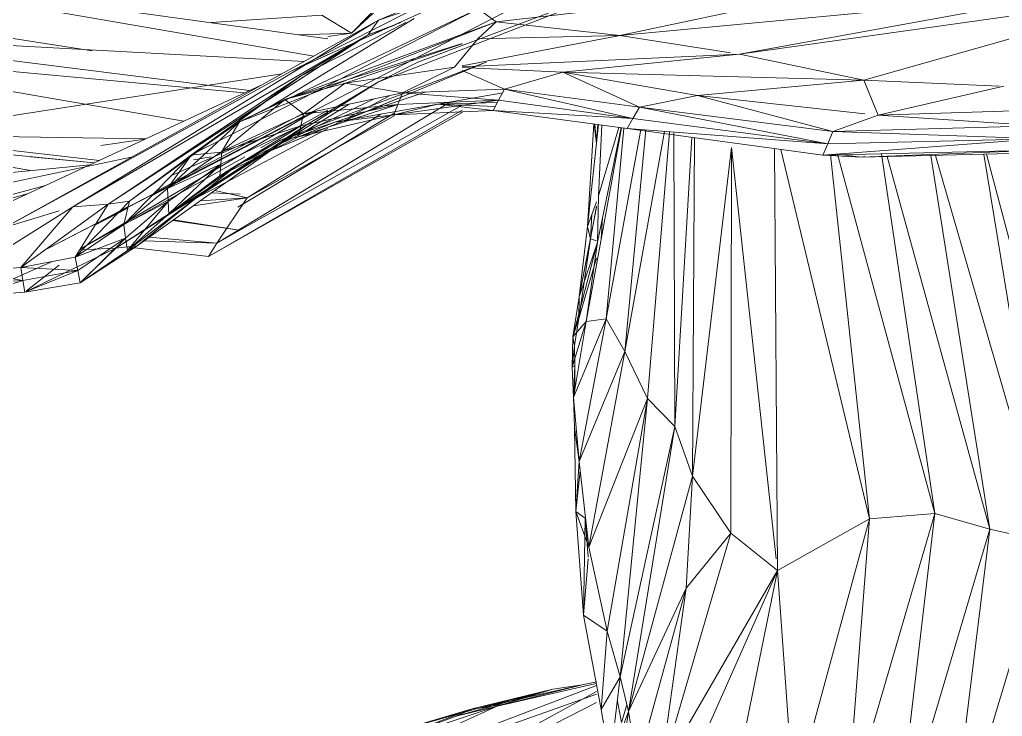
# Model space of a CAD drawing. Header units: millimetres. Extents: x -8546 to 211781, y -3000 to 31870.
# Drawn here: x -4298.7 to -4231.9, y 2492.6 to 2539.9 of the extents above; entities that cross this region are included whole.
import ezdxf

# ---------------------------------------------------------------- set-up
doc = ezdxf.new("R2010")
doc.units = ezdxf.units.MM
doc.layers.add('G-IMPT', color=8, linetype='Continuous', lineweight=9)
doc.layers.add('I-FURN', color=30, linetype='Continuous', lineweight=9)

# ---------------------------------------------------------------- blocks, each defined once
blk = doc.blocks.new('Artificial banana plant 1500mm - Family 4__C1-728657-Begane grond')
at = {"layer": 'G-IMPT'}
for p, q in [((136.592, -117.837), (164.682, -88.847)), ((136.592, -117.837), (164.682, -88.847)), ((136.592, -117.837), (166.852, -89.773)), ((136.592, -117.837), (166.852, -89.773)), ((132.432, -120.455), (168.612, -104.173)), ((138.422, -116.965), (168.612, -104.173)), ((138.422, -116.965), (168.612, -104.173)), ((132.432, -120.455), (161.852, -105.54)), ((132.432, -120.455), (161.852, -105.54)), ((138.422, -116.965), (165.892, -107.53)), ((138.422, -116.965), (165.892, -107.53)), ((115.942, -132.5), (162.422, -108.413)), ((115.942, -132.5), (162.422, -108.413)), ((138.422, -121.147), (166.292, -110.317)), ((138.422, -121.147), (166.292, -110.317)), ((141.102, -119.815), (166.292, -110.317)), ((94.642, -112.648), (134.973, -118.243)), ((94.642, -112.648), (134.973, -118.243)), ((94.642, -112.648), (134.029, -119.406)), ((94.642, -112.648), (134.029, -119.406)), ((146.422, -117.067), (174.042, -113.925)), ((146.422, -117.067), (174.042, -113.925)), ((154.812, -118.007), (174.042, -113.925)), ((154.812, -118.007), (174.042, -113.925)), ((95.734, -115.438), (118.958, -119.043)), ((154.812, -118.007), (186.183, -115.058)), ((154.812, -118.007), (186.183, -115.058)), ((162.952, -119.285), (186.183, -115.058)), ((162.952, -119.285), (186.183, -115.058)), ((162.952, -119.285), (192.152, -115.156)), ((162.952, -119.285), (192.152, -115.156)), ((171.402, -121.041), (192.152, -115.156)), ((171.402, -121.041), (192.152, -115.156)), ((125.712, -126.131), (145.192, -116.193)), ((125.712, -126.131), (145.192, -116.193)), ((128.962, -123.882), (145.192, -116.193)), ((128.962, -123.882), (145.192, -116.193)), ((145.192, -116.193), (146.422, -117.067)), ((145.192, -116.193), (146.422, -117.067)), ((127.079, -117.133), (134.572, -116.624)), ((127.079, -117.133), (134.572, -116.624)), ((130.775, -123.023), (140.842, -116.842)), ((130.775, -123.023), (140.842, -116.842)), ((134.572, -116.624), (136.592, -117.837)), ((134.572, -116.624), (136.592, -117.837)), ((113.072, -131.047), (138.422, -116.965)), ((113.072, -131.047), (138.422, -116.965)), ((117.642, -129.661), (138.147, -117.133)), ((117.642, -129.661), (138.147, -117.133)), ((128.962, -123.882), (146.422, -117.067)), ((128.962, -123.882), (146.422, -117.067)), ((132.062, -122.368), (146.422, -117.067)), ((132.062, -122.368), (146.422, -117.067)), ((133.122, -120.771), (140.268, -117.133)), ((133.122, -120.771), (140.268, -117.133)), ((137.118, -118.346), (139.211, -117.404)), ((138.422, -116.965), (137.712, -117.958)), ((138.422, -116.965), (137.712, -117.958)), ((137.712, -117.958), (139.941, -117.133)), ((137.712, -117.958), (139.941, -117.133)), ((137.712, -117.958), (139.536, -117.307)), ((137.712, -117.958), (139.536, -117.307)), ((146.422, -117.067), (145.162, -118.223)), ((146.422, -117.067), (145.162, -118.223)), ((146.422, -117.067), (154.812, -118.007)), ((146.422, -117.067), (154.812, -118.007)), ((99.442, -117.926), (133.378, -119.768)), ((99.442, -117.926), (133.378, -119.768)), ((99.442, -117.926), (129.646, -121.752)), ((99.442, -117.926), (129.646, -121.752)), ((117.642, -129.661), (137.712, -117.958)), ((117.642, -129.661), (137.712, -117.958)), ((120.042, -129.474), (137.712, -117.958)), ((131.983, -121.692), (137.712, -117.958)), ((132.984, -117.967), (136.592, -117.837)), ((132.984, -117.967), (136.592, -117.837)), ((137.712, -117.958), (133.122, -120.771)), ((137.712, -117.958), (133.122, -120.771)), ((134.973, -118.065), (136.592, -117.837)), ((134.973, -118.065), (136.592, -117.837)), ((143.582, -120.162), (145.162, -118.223)), ((143.582, -120.162), (145.162, -118.223)), ((144.1, -120.062), (154.812, -118.007)), ((144.1, -120.062), (154.812, -118.007)), ((145.162, -118.223), (154.812, -118.007)), ((145.162, -118.223), (154.812, -118.007)), ((154.812, -118.007), (162.354, -119.191)), ((154.812, -118.007), (162.354, -119.191)), ((95.902, -118.8), (129.294, -121.916)), ((95.902, -118.8), (129.294, -121.916)), ((95.902, -118.8), (125.194, -123.826)), ((95.902, -118.8), (125.194, -123.826)), ((132.062, -122.368), (144.1, -118.559)), ((132.062, -122.368), (144.1, -118.559)), ((136.152, -121.244), (144.1, -118.579)), ((136.152, -121.244), (144.1, -118.579)), ((132.432, -120.455), (134.973, -119.311)), ((144.1, -120.138), (162.952, -119.285)), ((144.1, -120.138), (162.952, -119.285)), ((150.952, -120.512), (162.952, -119.285)), ((150.952, -120.512), (162.952, -119.285)), ((162.952, -119.285), (171.402, -121.041)), ((162.952, -119.285), (171.402, -121.041)), ((128.932, -126.73), (145.742, -119.83)), ((131.752, -125.133), (145.742, -119.83)), ((131.752, -125.133), (145.742, -119.83)), ((136.152, -121.244), (143.582, -120.162)), ((136.152, -121.244), (143.582, -120.162)), ((141.102, -119.815), (138.422, -121.147)), ((141.102, -119.815), (138.422, -121.147)), ((140.052, -121.915), (143.582, -120.162)), ((140.052, -121.915), (143.582, -120.162)), ((144.1, -120.186), (150.952, -120.512)), ((144.1, -120.186), (150.952, -120.512)), ((108.879, -124.185), (131.849, -120.616)), ((113.072, -131.047), (132.432, -120.455)), ((120.042, -129.474), (133.122, -120.771)), ((120.042, -129.474), (133.122, -120.771)), ((121.492, -129.28), (133.122, -120.771)), ((121.492, -129.28), (133.122, -120.771)), ((125.712, -126.131), (133.122, -120.771)), ((125.712, -126.131), (133.122, -120.771)), ((146.992, -121.667), (144.1, -120.39)), ((146.992, -121.667), (144.1, -120.39)), ((146.992, -121.667), (150.952, -120.512)), ((146.992, -121.667), (150.952, -120.512)), ((156.162, -122.88), (150.952, -120.512)), ((156.162, -122.88), (150.952, -120.512)), ((150.952, -120.512), (160.102, -122.086)), ((150.952, -120.512), (160.102, -122.086)), ((150.952, -120.512), (171.402, -121.041)), ((150.952, -120.512), (171.402, -121.041)), ((104.952, -133.257), (130.41, -121.397)), ((104.952, -133.257), (130.41, -121.397)), ((113.072, -131.047), (130.41, -121.561)), ((120.562, -132.466), (138.422, -121.147)), ((132.062, -122.368), (136.152, -121.244)), ((132.062, -122.368), (136.152, -121.244)), ((133.332, -123.336), (136.152, -121.244)), ((133.332, -123.336), (136.152, -121.244)), ((133.642, -124.007), (138.422, -121.147)), ((133.642, -124.007), (138.422, -121.147)), ((140.052, -121.915), (136.152, -121.244)), ((140.052, -121.915), (136.152, -121.244)), ((160.102, -122.086), (171.402, -121.041)), ((160.102, -122.086), (171.402, -121.041)), ((172.382, -123.429), (171.402, -121.041)), ((172.382, -123.429), (171.402, -121.041)), ((171.402, -121.041), (180.608, -121.45)), ((171.402, -121.041), (180.608, -121.45)), ((172.382, -123.429), (180.922, -121.464)), ((172.382, -123.429), (180.922, -121.464)), ((133.332, -123.336), (140.052, -121.915)), ((133.332, -123.336), (140.052, -121.915)), ((135.442, -123.908), (141.583, -121.86)), ((135.442, -123.908), (141.583, -121.86)), ((136.178, -123.756), (140.721, -121.891)), ((136.289, -123.625), (139.16, -122.103)), ((136.289, -123.625), (139.16, -122.103)), ((139.732, -122.694), (140.052, -121.915)), ((139.732, -122.694), (140.052, -121.915)), ((140.052, -121.915), (146.992, -121.667)), ((140.052, -121.915), (146.992, -121.667)), ((140.052, -121.915), (146.582, -122.416)), ((140.052, -121.915), (146.582, -122.416)), ((142.442, -122.673), (146.863, -121.903)), ((142.442, -122.673), (146.863, -121.903)), ((146.582, -122.416), (146.992, -121.667)), ((146.582, -122.416), (146.992, -121.667)), ((146.992, -121.667), (155.712, -123.641)), ((146.992, -121.667), (155.712, -123.641)), ((146.992, -121.667), (156.162, -122.88)), ((146.992, -121.667), (156.162, -122.88)), ((156.162, -122.88), (160.102, -122.086)), ((156.162, -122.88), (160.102, -122.086)), ((169.302, -124.539), (160.102, -122.086)), ((169.302, -124.539), (160.102, -122.086)), ((160.102, -122.086), (171.481, -123.33)), ((160.102, -122.086), (171.481, -123.33)), ((120.042, -129.474), (130.41, -122.718)), ((143.304, -122.522), (127.442, -132.124)), ((143.304, -122.522), (127.442, -132.124)), ((127.442, -132.124), (144.1, -122.737)), ((127.442, -132.124), (144.1, -122.737)), ((127.782, -125.9), (132.062, -122.368)), ((127.782, -125.9), (132.062, -122.368)), ((128.932, -126.73), (138.087, -122.33)), ((128.932, -126.73), (138.087, -122.33)), ((128.962, -123.882), (132.062, -122.368)), ((128.962, -123.882), (132.062, -122.368)), ((133.332, -123.336), (132.062, -122.368)), ((133.332, -123.336), (132.062, -122.368)), ((139.732, -122.694), (132.972, -124.91)), ((139.732, -122.694), (132.972, -124.91)), ((133.142, -124.154), (139.732, -122.694)), ((139.732, -122.694), (133.142, -124.154)), ((133.332, -123.336), (139.732, -122.694)), ((133.332, -123.336), (139.732, -122.694)), ((133.533, -124.457), (136.43, -122.68)), ((133.533, -124.457), (136.43, -122.68)), ((142.442, -122.673), (135.442, -123.908)), ((142.442, -122.673), (135.442, -123.908)), ((146.582, -122.416), (139.452, -123.414)), ((146.582, -122.416), (139.452, -123.414)), ((139.452, -123.414), (142.442, -122.673)), ((139.452, -123.414), (142.442, -122.673)), ((139.452, -123.414), (139.732, -122.694)), ((139.452, -123.414), (139.732, -122.694)), ((139.732, -122.694), (146.582, -122.416)), ((146.582, -122.416), (139.732, -122.694)), ((142.442, -122.673), (146.509, -122.557)), ((142.442, -122.673), (146.509, -122.557)), ((146.222, -123.108), (142.442, -122.673)), ((146.222, -123.108), (142.442, -122.673)), ((146.362, -122.839), (142.442, -122.673)), ((146.362, -122.839), (142.442, -122.673)), ((146.222, -123.108), (146.582, -122.416)), ((146.222, -123.108), (146.582, -122.416)), ((146.582, -122.416), (155.712, -123.641)), ((155.712, -123.641), (146.582, -122.416)), ((155.712, -123.641), (156.162, -122.88)), ((155.712, -123.641), (156.162, -122.88)), ((156.162, -122.88), (168.952, -125.381)), ((156.162, -122.88), (168.952, -125.381)), ((156.162, -122.88), (169.302, -124.539)), ((156.162, -122.88), (169.302, -124.539)), ((118.138, -132.535), (134.043, -123.185)), ((118.138, -132.535), (134.043, -123.185)), ((123.269, -128.646), (133.332, -123.282)), ((123.269, -128.646), (133.332, -123.282)), ((126.862, -133.037), (144.1, -123.087)), ((126.862, -133.037), (144.1, -123.087)), ((126.862, -133.037), (144.1, -123.253)), ((126.862, -133.037), (144.1, -123.253)), ((127.782, -125.9), (133.332, -123.336)), ((127.782, -125.9), (133.332, -123.336)), ((128.852, -129.69), (139.536, -123.257)), ((128.852, -129.69), (139.536, -123.257)), ((138.573, -123.355), (129.482, -129.051)), ((138.573, -123.355), (129.482, -129.051)), ((139.536, -123.448), (129.482, -129.051)), ((139.536, -123.448), (129.482, -129.051)), ((130.41, -125.646), (134.973, -123.083)), ((130.41, -125.646), (134.973, -123.083)), ((132.892, -123.757), (134.204, -123.151)), ((132.892, -123.757), (134.204, -123.151)), ((139.452, -123.414), (132.972, -124.91)), ((139.452, -123.414), (132.972, -124.91)), ((133.142, -124.154), (133.332, -123.336)), ((133.142, -124.154), (133.332, -123.336)), ((134.973, -123.259), (133.642, -124.007)), ((134.973, -123.259), (133.642, -124.007)), ((139.452, -123.414), (135.442, -123.908)), ((139.452, -123.414), (135.442, -123.908)), ((146.222, -123.108), (139.452, -123.414)), ((146.222, -123.108), (139.452, -123.414)), ((155.312, -124.33), (146.222, -123.108)), ((155.312, -124.33), (146.222, -123.108)), ((155.712, -123.641), (146.222, -123.108)), ((155.712, -123.641), (146.222, -123.108)), ((169.302, -124.539), (172.382, -123.429)), ((169.302, -124.539), (172.382, -123.429)), ((172.382, -123.429), (185.208, -123.028)), ((172.382, -123.429), (185.208, -123.028)), ((183.419, -124.147), (172.382, -123.429)), ((183.419, -124.147), (172.382, -123.429)), ((94.602, -123.623), (119.447, -126.504)), ((94.602, -123.623), (119.447, -126.504)), ((94.602, -123.623), (114.763, -127.194)), ((94.602, -123.623), (114.763, -127.194)), ((132.892, -123.757), (115.942, -132.5)), ((122.012, -132.319), (133.642, -124.007)), ((122.012, -132.319), (133.642, -124.007)), ((124.082, -128.406), (128.962, -123.882)), ((124.082, -128.406), (128.962, -123.882)), ((125.712, -126.131), (128.962, -123.882)), ((125.712, -126.131), (128.962, -123.882)), ((125.992, -129.083), (133.642, -124.007)), ((125.992, -129.083), (133.642, -124.007)), ((133.142, -124.154), (127.632, -127.557)), ((133.142, -124.154), (127.632, -127.557)), ((127.692, -126.762), (133.142, -124.154)), ((133.142, -124.154), (127.692, -126.762)), ((127.782, -125.9), (128.962, -123.882)), ((127.782, -125.9), (128.962, -123.882)), ((127.782, -125.9), (133.142, -124.154)), ((127.782, -125.9), (133.142, -124.154)), ((135.442, -123.908), (131.752, -125.133)), ((135.442, -123.908), (131.752, -125.133)), ((131.752, -125.133), (134.973, -124.06)), ((131.752, -125.133), (134.973, -124.06)), ((132.112, -124.996), (133.642, -124.007)), ((132.112, -124.996), (133.642, -124.007)), ((132.972, -124.91), (135.442, -123.908)), ((132.972, -124.91), (135.442, -123.908)), ((132.972, -124.91), (133.142, -124.154)), ((132.972, -124.91), (133.142, -124.154)), ((152.632, -131.008), (153.056, -124.026)), ((152.632, -131.008), (153.056, -124.026)), ((152.632, -131.008), (153.366, -124.068)), ((152.632, -131.008), (153.366, -124.068)), ((153.227, -125.349), (153.074, -124.029)), ((153.227, -125.349), (153.074, -124.029)), ((153.227, -125.328), (153.126, -124.036)), ((153.227, -125.328), (153.126, -124.036)), ((153.243, -125.227), (153.321, -124.062)), ((153.243, -125.227), (153.321, -124.062)), ((153.372, -128.914), (153.608, -124.1)), ((153.372, -128.914), (153.608, -124.1)), ((155.312, -124.33), (155.712, -123.641)), ((155.312, -124.33), (155.712, -123.641)), ((155.712, -123.641), (168.952, -125.381)), ((168.952, -125.381), (155.712, -123.641)), ((169.302, -124.539), (183.419, -124.147)), ((169.302, -124.539), (183.419, -124.147)), ((98.312, -124.639), (119.083, -126.674)), ((104.187, -124.734), (122.604, -125.033)), ((104.187, -124.734), (122.604, -125.033)), ((125.992, -129.083), (134.973, -124.323)), ((125.992, -129.083), (134.973, -124.323)), ((128.932, -126.73), (134.973, -124.25)), ((152.532, -137.464), (154.945, -124.28)), ((152.532, -137.464), (154.945, -124.28)), ((153.312, -132.055), (154.906, -124.275)), ((153.312, -132.055), (154.906, -124.275)), ((153.372, -128.914), (154.75, -124.254)), ((153.372, -128.914), (154.75, -124.254)), ((153.892, -137.272), (155.103, -124.301)), ((153.892, -137.272), (155.103, -124.301)), ((153.892, -137.272), (156.249, -124.402)), ((153.892, -137.272), (156.249, -124.402)), ((155.172, -139.505), (156.589, -124.428)), ((155.172, -139.505), (156.589, -124.428)), ((155.172, -139.505), (157.861, -124.526)), ((155.172, -139.505), (157.861, -124.526)), ((168.632, -126.141), (155.312, -124.33)), ((168.632, -126.141), (155.312, -124.33)), ((168.952, -125.381), (155.312, -124.33)), ((168.952, -125.381), (155.312, -124.33)), ((156.702, -142.702), (158.189, -124.574)), ((156.702, -142.702), (158.189, -124.574)), ((158.562, -144.61), (158.485, -124.629)), ((158.562, -144.61), (158.485, -124.629)), ((168.952, -125.381), (169.302, -124.539)), ((168.952, -125.381), (169.302, -124.539)), ((169.302, -124.539), (183.195, -125.025)), ((169.302, -124.539), (183.195, -125.025)), ((119.557, -125.487), (122.544, -125.061)), ((123.029, -128.894), (130.41, -125.05)), ((123.029, -128.894), (130.41, -125.05)), ((124.349, -127.535), (130.249, -124.925)), ((124.349, -127.535), (130.249, -124.925)), ((132.972, -124.91), (127.632, -127.557)), ((132.972, -124.91), (127.632, -127.557)), ((127.632, -127.557), (131.752, -125.133)), ((127.632, -127.557), (131.752, -125.133)), ((131.752, -125.133), (128.932, -126.73)), ((131.752, -125.133), (128.932, -126.73)), ((132.972, -124.91), (131.752, -125.133)), ((132.972, -124.91), (131.752, -125.133)), ((158.562, -144.61), (159.715, -124.928)), ((158.562, -144.61), (159.715, -124.928)), ((159.772, -147.985), (159.902, -124.954)), ((159.772, -147.985), (159.902, -124.954)), ((183.195, -125.025), (168.632, -126.141)), ((183.195, -125.025), (168.632, -126.141)), ((168.632, -126.141), (168.952, -125.381)), ((168.632, -126.141), (168.952, -125.381)), ((168.952, -125.381), (183.195, -125.025)), ((183.195, -125.025), (168.952, -125.381)), ((121.112, -130.868), (125.712, -126.131)), ((121.112, -130.868), (125.712, -126.131)), ((121.492, -129.28), (125.712, -126.131)), ((121.492, -129.28), (125.712, -126.131)), ((124.082, -128.406), (127.782, -125.9)), ((124.082, -128.406), (127.782, -125.9)), ((124.082, -128.406), (125.712, -126.131)), ((124.082, -128.406), (125.712, -126.131)), ((125.846, -126.134), (127.977, -125.93)), ((125.846, -126.134), (127.977, -125.93)), ((127.692, -126.762), (127.782, -125.9)), ((127.692, -126.762), (127.782, -125.9)), ((159.772, -147.985), (162.422, -125.621)), ((159.772, -147.985), (162.422, -125.621)), ((162.372, -151.854), (162.422, -125.621)), ((162.372, -151.854), (162.422, -125.621)), ((165.456, -153.605), (162.422, -125.621)), ((165.456, -153.605), (162.422, -125.621)), ((165.542, -154.396), (165.335, -125.693)), ((165.542, -154.396), (165.335, -125.693)), ((171.782, -150.881), (165.777, -125.753)), ((171.782, -150.881), (165.777, -125.753)), ((182.99, -125.819), (168.632, -126.141)), ((182.99, -125.819), (168.632, -126.141)), ((168.632, -126.141), (171.242, -126.28)), ((168.632, -126.141), (171.242, -126.28)), ((171.782, -150.881), (169.148, -126.101)), ((171.782, -150.881), (169.148, -126.101)), ((176.242, -150.525), (169.613, -126.07)), ((176.242, -150.525), (169.613, -126.07)), ((171.242, -126.28), (169.938, -126.112)), ((171.242, -126.28), (169.938, -126.112)), ((182.99, -125.819), (171.242, -126.28)), ((182.99, -125.819), (171.242, -126.28)), ((184.48, -125.967), (171.242, -126.28)), ((184.48, -125.967), (171.242, -126.28)), ((176.242, -150.525), (172.597, -126.057)), ((176.242, -150.525), (172.597, -126.057)), ((179.982, -151.589), (172.991, -126.238)), ((179.982, -151.589), (172.991, -126.238)), ((179.982, -151.589), (175.966, -126.168)), ((179.982, -151.589), (175.966, -126.168)), ((183.862, -152.442), (176.288, -126.161)), ((183.862, -152.442), (176.288, -126.161)), ((179.57, -126.083), (183.862, -152.442)), ((179.57, -126.083), (183.862, -152.442)), ((186.882, -153.02), (179.737, -126.079)), ((186.882, -153.02), (179.737, -126.079)), ((98.162, -128.782), (118.793, -126.809)), ((98.162, -128.782), (118.793, -126.809)), ((100.342, -130.726), (121.614, -126.286)), ((100.342, -130.726), (121.614, -126.286)), ((114.773, -126.251), (119.083, -126.674)), ((118.136, -132.538), (129.332, -126.251)), ((118.136, -132.538), (129.332, -126.251)), ((120.562, -132.466), (130.171, -126.251)), ((120.562, -132.466), (130.171, -126.251)), ((124.082, -128.406), (127.692, -126.762)), ((124.082, -128.406), (127.692, -126.762)), ((124.112, -129.303), (127.692, -126.762)), ((127.692, -126.762), (124.112, -129.303)), ((124.162, -130.129), (128.932, -126.73)), ((124.162, -130.129), (128.932, -126.73)), ((127.692, -126.762), (124.162, -130.129)), ((127.692, -126.762), (124.162, -130.129)), ((125.846, -126.454), (127.057, -126.251)), ((125.846, -126.454), (127.057, -126.251)), ((128.932, -126.73), (125.992, -129.083)), ((128.932, -126.73), (125.992, -129.083)), ((127.632, -127.557), (128.932, -126.73)), ((127.632, -127.557), (128.932, -126.73)), ((127.632, -127.557), (127.692, -126.762)), ((127.632, -127.557), (127.692, -126.762)), ((171.242, -126.28), (171.481, -126.24)), ((171.242, -126.28), (171.481, -126.24)), ((127.632, -127.557), (124.162, -130.129)), ((127.632, -127.557), (124.162, -130.129)), ((101.772, -132), (115.79, -128.207)), ((101.772, -132), (115.79, -128.207)), ((100.062, -132.962), (114.602, -128.761)), ((100.062, -132.962), (114.602, -128.761)), ((121.112, -130.868), (124.082, -128.406)), ((121.112, -130.868), (124.082, -128.406)), ((124.112, -129.303), (124.082, -128.406)), ((124.112, -129.303), (124.082, -128.406)), ((127.071, -128.703), (129.012, -128.8)), ((127.071, -128.703), (129.012, -128.8)), ((127.286, -128.549), (129.482, -129.051)), ((127.286, -128.549), (129.482, -129.051)), ((114.102, -133.776), (120.042, -129.474)), ((114.102, -133.776), (120.042, -129.474)), ((117.642, -129.661), (120.042, -129.474)), ((117.642, -129.661), (120.042, -129.474)), ((117.802, -133.075), (121.492, -129.28)), ((117.802, -133.075), (121.492, -129.28)), ((117.802, -133.075), (120.042, -129.474)), ((117.802, -133.075), (120.042, -129.474)), ((120.042, -129.474), (121.492, -129.28)), ((120.042, -129.474), (121.492, -129.28)), ((120.562, -132.466), (125.846, -129.117)), ((121.112, -130.868), (121.492, -129.28)), ((121.112, -130.868), (121.492, -129.28)), ((121.112, -130.868), (124.112, -129.303)), ((121.112, -130.868), (124.112, -129.303)), ((121.232, -131.784), (124.112, -129.303)), ((124.112, -129.303), (121.232, -131.784)), ((121.352, -132.625), (125.992, -129.083)), ((121.352, -132.625), (125.992, -129.083)), ((124.112, -129.303), (121.352, -132.625)), ((124.112, -129.303), (121.352, -132.625)), ((125.992, -129.083), (122.012, -132.319)), ((125.992, -129.083), (122.012, -132.319)), ((124.162, -130.129), (124.112, -129.303)), ((124.162, -130.129), (124.112, -129.303)), ((124.162, -130.129), (125.992, -129.083)), ((124.162, -130.129), (125.992, -129.083)), ((125.846, -129.587), (129.482, -129.051)), ((125.846, -129.587), (129.482, -129.051)), ((126.299, -129.255), (129.482, -129.051)), ((126.299, -129.255), (129.482, -129.051)), ((129.482, -129.051), (127.442, -132.124)), ((129.482, -129.051), (127.442, -132.124)), ((152.632, -131.008), (153.227, -129.325)), ((152.632, -131.008), (153.227, -129.325)), ((153.312, -132.055), (153.372, -128.914)), ((153.312, -132.055), (153.372, -128.914)), ((110.682, -134.035), (117.642, -129.661)), ((110.682, -134.035), (117.642, -129.661)), ((113.072, -131.047), (116.719, -129.94)), ((113.072, -131.047), (116.719, -129.94)), ((114.102, -133.776), (117.642, -129.661)), ((114.102, -133.776), (117.642, -129.661)), ((119.144, -130.917), (121.379, -129.753)), ((119.144, -130.917), (121.379, -129.753)), ((119.211, -130.81), (121.406, -129.64)), ((119.211, -130.81), (121.406, -129.64)), ((124.162, -130.129), (121.352, -132.625)), ((124.162, -130.129), (121.352, -132.625)), ((152.062, -135.779), (153.227, -129.674)), ((152.062, -135.779), (153.227, -129.674)), ((152.822, -131.844), (153.227, -129.615)), ((152.822, -131.844), (153.227, -129.615)), ((152.822, -131.844), (152.928, -130.169)), ((152.822, -131.844), (152.928, -130.169)), ((117.802, -133.075), (121.112, -130.868)), ((117.802, -133.075), (121.112, -130.868)), ((121.232, -131.784), (121.112, -130.868)), ((121.232, -131.784), (121.112, -130.868)), ((124.432, -130.589), (128.952, -131.247)), ((124.486, -130.55), (128.952, -131.247)), ((153.554, -131.878), (153.653, -130.39)), ((153.653, -130.39), (153.554, -131.878)), ((152.062, -135.779), (152.632, -131.008)), ((152.062, -135.779), (152.632, -131.008)), ((152.822, -131.844), (152.632, -131.008)), ((152.822, -131.844), (152.632, -131.008)), ((117.802, -133.075), (121.232, -131.784)), ((117.802, -133.075), (121.232, -131.784)), ((117.972, -133.994), (121.232, -131.784)), ((121.232, -131.784), (117.972, -133.994)), ((121.232, -131.784), (118.132, -134.834)), ((121.232, -131.784), (118.132, -134.834)), ((121.352, -132.625), (121.232, -131.784)), ((121.352, -132.625), (121.232, -131.784)), ((122.485, -131.981), (127.442, -132.124)), ((122.485, -131.981), (127.442, -132.124)), ((122.837, -131.729), (127.442, -132.124)), ((122.837, -131.729), (127.442, -132.124)), ((127.442, -132.124), (126.862, -133.037)), ((127.442, -132.124), (126.862, -133.037)), ((151.632, -138.502), (153.312, -132.055)), ((151.632, -138.502), (153.312, -132.055)), ((152.042, -137.258), (152.822, -131.844)), ((152.042, -137.258), (152.822, -131.844)), ((152.822, -131.844), (152.062, -135.779)), ((152.822, -131.844), (152.062, -135.779)), ((152.062, -135.779), (153.312, -132.055)), ((152.062, -135.779), (153.312, -132.055)), ((152.532, -137.464), (153.312, -132.055)), ((152.532, -137.464), (153.312, -132.055)), ((153.227, -131.965), (152.822, -131.844)), ((153.227, -131.965), (152.822, -131.844)), ((114.372, -135.469), (120.562, -132.466)), ((114.372, -135.469), (120.562, -132.466)), ((120.562, -132.466), (118.105, -132.588)), ((120.562, -132.466), (118.105, -132.588)), ((118.132, -134.834), (122.012, -132.319)), ((118.132, -134.834), (122.012, -132.319)), ((118.132, -134.834), (120.562, -132.466)), ((118.132, -134.834), (120.562, -132.466)), ((121.352, -132.625), (118.132, -134.834)), ((121.352, -132.625), (118.132, -134.834)), ((122.012, -132.319), (120.562, -132.466)), ((122.012, -132.319), (120.562, -132.466)), ((121.297, -132.391), (126.862, -133.037)), ((121.297, -132.391), (126.862, -133.037)), ((121.352, -132.625), (122.012, -132.319)), ((121.352, -132.625), (122.012, -132.319)), ((110.902, -135.737), (116.297, -133.36)), ((110.902, -135.737), (116.297, -133.36)), ((114.102, -133.776), (117.802, -133.075)), ((114.102, -133.776), (117.802, -133.075)), ((117.972, -133.994), (117.802, -133.075)), ((117.972, -133.994), (117.802, -133.075)), ((152.042, -137.258), (153.227, -133.151)), ((152.042, -137.258), (153.227, -133.151)), ((110.682, -134.035), (114.102, -133.776)), ((110.682, -134.035), (114.102, -133.776)), ((110.682, -134.035), (114.242, -134.661)), ((110.682, -134.035), (114.242, -134.661)), ((114.242, -134.661), (114.102, -133.776)), ((114.242, -134.661), (114.102, -133.776)), ((114.102, -133.776), (117.972, -133.994)), ((114.102, -133.776), (117.972, -133.994)), ((114.242, -134.661), (117.972, -133.994)), ((117.972, -133.994), (114.242, -134.661)), ((117.972, -133.994), (114.372, -135.469)), ((117.972, -133.994), (114.372, -135.469)), ((114.499, -135.369), (116.719, -133.628)), ((114.499, -135.369), (116.719, -133.628)), ((118.132, -134.834), (117.972, -133.994)), ((118.132, -134.834), (117.972, -133.994)), ((110.792, -134.926), (114.242, -134.661)), ((114.242, -134.661), (110.792, -134.926)), ((114.242, -134.661), (110.902, -135.737)), ((114.242, -134.661), (110.902, -135.737)), ((114.372, -135.469), (114.242, -134.661)), ((114.372, -135.469), (114.242, -134.661)), ((118.132, -134.834), (114.372, -135.469)), ((118.132, -134.834), (114.372, -135.469)), ((114.372, -135.469), (110.902, -135.737)), ((114.372, -135.469), (110.902, -135.737)), ((151.632, -138.502), (152.062, -135.779)), ((151.632, -138.502), (152.062, -135.779)), ((152.042, -137.258), (152.062, -135.779)), ((152.042, -137.258), (152.062, -135.779)), ((151.592, -140.568), (152.532, -137.464)), ((151.592, -140.568), (152.532, -137.464)), ((152.042, -137.258), (151.632, -138.502)), ((152.042, -137.258), (151.632, -138.502)), ((151.632, -138.502), (152.532, -137.464)), ((151.632, -138.502), (152.532, -137.464)), ((151.672, -142.628), (153.892, -137.272)), ((151.672, -142.628), (153.892, -137.272)), ((151.672, -142.628), (152.532, -137.464)), ((151.672, -142.628), (152.532, -137.464)), ((151.732, -139.101), (152.042, -137.258)), ((151.732, -139.101), (152.042, -137.258)), ((152.052, -146.973), (153.892, -137.272)), ((152.052, -146.973), (153.892, -137.272)), ((153.892, -137.272), (152.532, -137.464)), ((153.892, -137.272), (152.532, -137.464)), ((155.172, -139.505), (153.892, -137.272)), ((155.172, -139.505), (153.892, -137.272)), ((151.592, -140.568), (151.632, -138.502)), ((151.592, -140.568), (151.632, -138.502)), ((151.732, -139.101), (151.632, -138.502)), ((151.732, -139.101), (151.632, -138.502)), ((151.732, -139.101), (151.592, -140.568)), ((151.732, -139.101), (151.592, -140.568)), ((151.772, -140.469), (151.732, -139.101)), ((151.772, -140.469), (151.732, -139.101)), ((152.052, -146.973), (155.172, -139.505)), ((152.052, -146.973), (155.172, -139.505)), ((152.722, -152.814), (155.172, -139.505)), ((152.722, -152.814), (155.172, -139.505)), ((156.702, -142.702), (155.172, -139.505)), ((156.702, -142.702), (155.172, -139.505)), ((151.772, -140.469), (151.592, -140.568)), ((151.772, -140.469), (151.592, -140.568)), ((151.672, -142.628), (151.592, -140.568)), ((151.672, -142.628), (151.592, -140.568)), ((151.772, -140.469), (151.672, -142.628)), ((151.772, -140.469), (151.672, -142.628)), ((151.764, -142.073), (151.772, -140.469)), ((151.764, -142.073), (151.772, -140.469)), ((151.752, -144.659), (151.672, -142.628)), ((151.752, -144.659), (151.672, -142.628)), ((152.052, -146.973), (151.672, -142.628)), ((152.052, -146.973), (151.672, -142.628)), ((152.722, -152.814), (156.702, -142.702)), ((152.722, -152.814), (156.702, -142.702)), ((153.962, -158.531), (156.702, -142.702)), ((153.962, -158.531), (156.702, -142.702)), ((154.852, -161.621), (156.702, -142.702)), ((154.852, -161.621), (156.702, -142.702)), ((158.562, -144.61), (156.702, -142.702)), ((158.562, -144.61), (156.702, -142.702)), ((151.832, -150.388), (151.752, -144.659)), ((151.832, -150.388), (151.752, -144.659)), ((151.752, -144.659), (152.052, -146.973)), ((151.752, -144.659), (152.052, -146.973)), ((154.852, -161.621), (158.562, -144.61)), ((154.852, -161.621), (158.562, -144.61)), ((155.402, -163.985), (158.562, -144.61)), ((155.402, -163.985), (158.562, -144.61)), ((159.772, -147.985), (158.562, -144.61)), ((159.772, -147.985), (158.562, -144.61)), ((151.832, -150.388), (152.052, -146.973)), ((151.832, -150.388), (152.052, -146.973)), ((151.832, -150.388), (152.125, -147.609)), ((151.832, -150.388), (152.125, -147.609)), ((152.722, -152.814), (152.052, -146.973)), ((152.722, -152.814), (152.052, -146.973)), ((155.402, -163.985), (159.772, -147.985)), ((155.402, -163.985), (159.772, -147.985)), ((159.332, -155.587), (159.772, -147.985)), ((159.332, -155.587), (159.772, -147.985)), ((162.372, -151.854), (159.772, -147.985)), ((162.372, -151.854), (159.772, -147.985)), ((152.362, -157.428), (151.832, -150.388)), ((152.362, -157.428), (151.832, -150.388)), ((152.462, -150.833), (151.832, -150.388)), ((152.462, -150.833), (151.832, -150.388)), ((151.832, -150.388), (152.722, -152.814)), ((151.832, -150.388), (152.722, -152.814)), ((152.362, -157.428), (152.462, -150.833)), ((152.362, -157.428), (152.462, -150.833)), ((152.67, -153.485), (152.462, -150.833)), ((152.462, -150.833), (152.67, -153.485)), ((165.542, -154.396), (171.782, -150.881)), ((165.542, -154.396), (171.782, -150.881)), ((166.652, -169.747), (171.782, -150.881)), ((166.652, -169.747), (171.782, -150.881)), ((170.242, -170.973), (176.242, -150.525)), ((170.242, -170.973), (176.242, -150.525)), ((170.242, -170.973), (171.782, -150.881)), ((170.242, -170.973), (171.782, -150.881)), ((171.782, -150.881), (176.242, -150.525)), ((171.782, -150.881), (176.242, -150.525)), ((173.592, -173.098), (176.242, -150.525)), ((173.592, -173.098), (176.242, -150.525)), ((179.982, -151.589), (176.242, -150.525)), ((179.982, -151.589), (176.242, -150.525)), ((173.592, -173.098), (179.982, -151.589)), ((173.592, -173.098), (179.982, -151.589)), ((177.122, -174.879), (179.982, -151.589)), ((177.122, -174.879), (179.982, -151.589)), ((183.862, -152.442), (179.982, -151.589)), ((183.862, -152.442), (179.982, -151.589)), ((157.582, -168.157), (162.372, -151.854)), ((157.582, -168.157), (162.372, -151.854)), ((162.372, -151.854), (159.332, -155.587)), ((162.372, -151.854), (159.332, -155.587)), ((165.542, -154.396), (162.372, -151.854)), ((165.542, -154.396), (162.372, -151.854)), ((153.962, -158.531), (152.722, -152.814)), ((153.962, -158.531), (152.722, -152.814)), ((177.122, -174.879), (183.862, -152.442)), ((177.122, -174.879), (183.862, -152.442)), ((152.362, -157.428), (152.66, -153.605)), ((152.362, -157.428), (152.66, -153.605)), ((157.582, -168.157), (165.542, -154.396)), ((157.582, -168.157), (165.542, -154.396)), ((158.832, -169.485), (165.542, -154.396)), ((158.832, -169.485), (165.542, -154.396)), ((162.352, -170.049), (165.542, -154.396)), ((162.352, -170.049), (165.542, -154.396)), ((165.542, -154.396), (166.652, -169.747)), ((165.542, -154.396), (166.652, -169.747)), ((155.402, -163.985), (159.332, -155.587)), ((155.402, -163.985), (159.332, -155.587)), ((156.022, -167.572), (159.332, -155.587)), ((156.022, -167.572), (159.332, -155.587)), ((157.582, -168.157), (159.332, -155.587)), ((157.582, -168.157), (159.332, -155.587)), ((153.552, -163.851), (152.362, -157.428)), ((153.552, -163.851), (152.362, -157.428)), ((152.362, -157.428), (153.962, -158.531)), ((152.362, -157.428), (153.962, -158.531)), ((153.552, -163.851), (153.962, -158.531)), ((153.552, -163.851), (153.962, -158.531)), ((154.852, -161.621), (153.962, -158.531)), ((154.852, -161.621), (153.962, -158.531)), ((153.552, -163.851), (154.852, -161.621)), ((153.552, -163.851), (154.852, -161.621)), ((154.172, -167.3), (154.852, -161.621)), ((154.172, -167.3), (154.852, -161.621)), ((155.402, -163.985), (154.852, -161.621)), ((155.402, -163.985), (154.852, -161.621)), ((153.227, -162.222), (130.952, -170.69)), ((153.227, -162.222), (130.952, -170.69)), ((152.252, -162.173), (145.152, -163.775)), ((152.252, -162.173), (145.152, -163.775)), ((153.222, -162.073), (146.482, -163.626)), ((153.222, -162.073), (146.482, -163.626)), ((152.252, -162.173), (146.482, -163.626)), ((152.252, -162.173), (146.482, -163.626)), ((152.252, -162.173), (150.272, -162.458)), ((152.252, -162.173), (150.272, -162.458)), ((153.227, -161.965), (152.252, -162.173)), ((153.227, -161.965), (152.252, -162.173)), ((153.227, -162.813), (130.952, -170.69)), ((153.227, -162.626), (132.642, -173.906)), ((153.227, -162.626), (132.642, -173.906)), ((150.272, -162.458), (143.702, -164.302)), ((150.272, -162.458), (143.702, -164.302)), ((150.272, -162.458), (144.792, -163.806)), ((150.272, -162.458), (144.792, -163.806)), ((145.152, -163.775), (150.272, -162.458)), ((145.152, -163.775), (150.272, -162.458)), ((146.482, -163.626), (150.272, -162.458)), ((146.482, -163.626), (150.272, -162.458)), ((130.952, -170.69), (146.482, -163.626)), ((130.952, -170.69), (146.482, -163.626)), ((153.227, -163.375), (132.642, -173.906)), ((153.227, -163.375), (132.642, -173.906)), ((146.482, -163.626), (137.002, -166.769)), ((146.482, -163.626), (137.002, -166.769)), ((146.482, -163.626), (143.702, -164.302)), ((146.482, -163.626), (143.702, -164.302)), ((147.398, -163.415), (145.152, -163.775)), ((147.398, -163.415), (145.152, -163.775)), ((154.654, -163.273), (154.932, -164.733)), ((154.654, -163.273), (154.932, -164.733)), ((154.932, -164.733), (155.296, -163.528)), ((154.932, -164.733), (155.296, -163.528)), ((144.792, -163.806), (137.002, -166.769)), ((144.792, -163.806), (137.002, -166.769)), ((137.002, -166.769), (143.702, -164.302)), ((137.002, -166.769), (143.702, -164.302)), ((145.152, -163.775), (138.702, -165.553)), ((145.152, -163.775), (138.702, -165.553)), ((145.152, -163.775), (138.892, -165.54)), ((145.152, -163.775), (138.892, -165.54)), ((144.792, -163.806), (138.892, -165.54)), ((144.792, -163.806), (138.892, -165.54)), ((144.792, -163.806), (143.702, -164.302)), ((144.792, -163.806), (143.702, -164.302)), ((145.152, -163.775), (144.792, -163.806)), ((145.152, -163.775), (144.792, -163.806)), ((154.172, -167.3), (153.552, -163.851)), ((154.172, -167.3), (153.552, -163.851)), ((154.172, -167.3), (155.402, -163.985)), ((154.172, -167.3), (155.402, -163.985)), ((154.582, -169.397), (155.402, -163.985)), ((154.582, -169.397), (155.402, -163.985)), ((156.022, -167.572), (155.402, -163.985)), ((156.022, -167.572), (155.402, -163.985))]:
    blk.add_line(p, q, dxfattribs=at)
blk = doc.blocks.new('Artificial banana plant 1500mm - Family 4__C2-728658-Begane grond')
blk.add_blockref('Artificial banana plant 1500mm - Family 4__C1-728657-Begane grond', (0, 0))
blk = doc.blocks.new('Artificial banana plant 1500mm - Family 4-728656-Begane grond')
blk.add_blockref('Artificial banana plant 1500mm - Family 4__C2-728658-Begane grond', (0, 0))
blk = doc.blocks.new('Artificial banana plant 1500mm - Ny märkning-728662-Begane grond')
blk.add_blockref('Artificial banana plant 1500mm - Family 4-728656-Begane grond', (0, 0))

msp = doc.modelspace()

# ---------------------------------------------------------------- block references
at = {"layer": 'I-FURN'}
msp.add_blockref('Artificial banana plant 1500mm - Ny märkning-728662-Begane grond', (-4412.758, 2656.875), dxfattribs=at)

doc.saveas('drawing.dxf')
